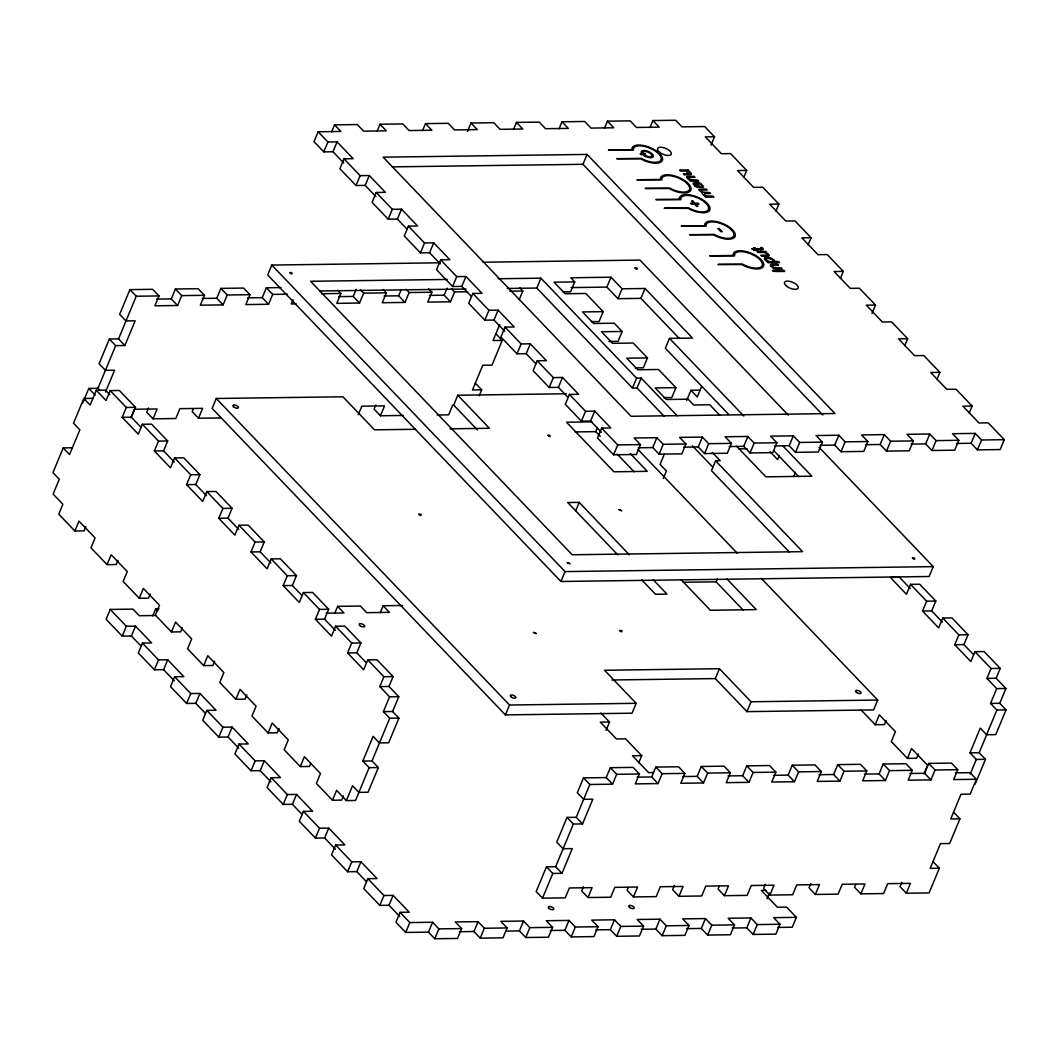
<?xml version="1.0" encoding="UTF-8"?>
<svg xmlns="http://www.w3.org/2000/svg" width="1059" height="1059" viewBox="0 0 1059 1059"><rect width="100%" height="100%" fill="white"/><g stroke="black" fill="none" stroke-linecap="round" stroke-linejoin="round"><path stroke-width="1.5" d="M72.422 447.785L63.236 447.917L52.95 472.618L59.278 479.224L53.109 494.05L62.878 504.269L58.761 514.158L74.871 530.983L84.058 530.863L85.819 526.627M92.993 398.369L83.807 398.488L73.521 423.203L79.849 429.808L69.563 454.523L63.236 447.917M82.615 403.267L88.784 388.441L97.971 388.322L100.089 390.519M177.608 305.495L171.28 298.89L175.397 289.001L181.724 295.607L177.608 305.495L154.866 305.799L158.982 295.924L152.655 289.306L129.926 289.623L119.641 314.324L125.955 320.93L135.155 320.811L124.869 345.512L118.542 338.906L109.355 339.026L99.069 363.74L105.384 370.346L114.584 370.226L105.503 392.015M109.832 394.689L105.49 390.149L96.303 390.281L90.134 405.107L83.807 398.488M97.971 388.322L115.669 345.644L109.355 339.026M118.542 338.906L136.24 296.229L129.926 289.623M141.032 427.307L131.369 417.206L135.486 407.331L119.376 390.493L110.189 390.625L106.072 400.501L96.303 390.281M74.871 530.983L78.975 521.107L95.085 537.932L90.968 547.821L107.065 564.646L116.265 564.526L118.026 560.29M174.298 462.081L163.576 450.856L167.679 440.981L151.583 424.156L142.396 424.275L138.279 434.15L122.182 417.325L126.286 407.45L110.189 390.625M130.892 417.736L134.414 409.264L157.156 408.959L153.039 418.834L175.781 418.53L179.898 408.655L202.626 408.337L198.523 418.226L221.265 417.921M148.472 407.993L146.711 412.229L153.039 418.834M175.397 289.001L198.139 288.697L204.453 295.302L200.35 305.191L223.092 304.886L227.208 294.998L220.881 288.392L216.764 298.267L223.092 304.886M107.065 564.646L111.182 554.757L127.279 571.582L123.162 581.47L139.272 598.295L148.459 598.176L150.219 593.94M206.505 495.731L195.769 484.519L199.886 474.644L183.776 457.806L174.589 457.938L170.473 467.813L154.376 450.988L158.493 441.113L142.396 424.275M193.373 408.787L192.195 411.62L198.523 418.226M155.541 615.504L139.285 615.729L132.971 609.124L110.229 609.428L106.125 619.316L122.222 636.141L131.409 636.009L141.072 646.109M220.881 288.392L243.61 288.074L249.937 294.693L245.82 304.568L268.562 304.264L272.679 294.389L266.365 287.77L262.248 297.658L268.562 304.264M331.613 131.912L334.551 124.856L340.879 131.462L318.137 131.779L314.02 141.654L323.802 151.874L332.989 151.755L343.725 162.967M415.565 429.279L374.529 429.835L342.917 396.781L216.261 398.488L212.144 408.377L505.408 714.904L632.064 713.197L636.181 703.308L604.557 670.268L719.445 668.706L751.056 701.76L877.712 700.052L873.596 709.927L746.939 711.635L715.328 678.594L611.93 679.984M440.2 262.791L271.792 265.068L267.675 274.956L560.939 581.484L929.14 576.506L933.257 566.631L819.136 447.348M122.222 636.141L126.325 626.253L110.229 609.428M323.802 151.874L327.919 141.999L318.137 131.779M139.272 598.295L143.375 588.42L159.485 605.245L155.369 615.133L171.465 631.958L180.665 631.839L182.426 627.603M238.712 529.394L227.976 518.169L232.08 508.294L215.983 491.469L206.796 491.588L202.679 501.463L186.583 484.638L190.686 474.763L174.589 457.938M131.409 636.009L135.526 626.134L126.325 626.253M332.989 151.755L337.106 141.866L327.919 141.999M152.774 615.875L155.713 608.819L158.969 608.766M135.526 626.134L151.622 642.959L142.435 643.078L138.319 652.966L154.415 669.791L163.615 669.672L174.351 680.897M337.106 141.866L353.203 158.704L344.016 158.824L339.899 168.712L356.009 185.537L365.196 185.418L375.932 196.63M293.065 299.723L291.304 303.959L296.176 303.893M377.097 131.303L380.035 124.247L402.777 123.929L409.105 130.548L431.834 130.244L425.506 123.625L422.567 130.681M154.415 669.791L158.532 659.916L142.435 643.078M356.009 185.537L360.113 175.648L344.016 158.824M171.465 631.958L175.582 622.07L191.692 638.908L187.575 648.783L203.672 665.621L212.859 665.489L214.633 661.253M270.905 563.057L260.17 551.832L264.287 541.956L248.19 525.132L238.99 525.251L234.886 535.126L218.776 518.301L222.893 508.426L206.796 491.588M163.615 669.672L167.719 659.783L158.532 659.916M365.196 185.418L369.313 175.529L360.113 175.648M167.719 659.783L183.829 676.622L174.629 676.741L170.525 686.629L186.622 703.454L195.809 703.335L205.472 713.435M369.313 175.529L385.41 192.354L376.223 192.486L372.106 202.362L388.203 219.187L397.39 219.067L407.053 229.168M337.742 290.153L340.905 293.462L336.788 303.351L359.531 303.033L363.647 293.158L360.484 289.848M359.531 303.033L353.203 296.427L356.142 289.372M186.622 703.454L190.739 693.566L174.629 676.741M388.203 219.187L392.32 209.311L376.223 192.486M203.672 665.621L207.789 655.733L223.886 672.571L219.769 682.446L235.866 699.271L245.066 699.152L246.826 694.916M302.04 595.582L292.377 585.495L296.48 575.606L280.383 558.795L271.197 558.914L267.093 568.789L250.983 551.964L255.1 542.089L238.99 525.251M195.809 703.335L199.926 693.446L190.739 693.566M397.39 219.067L401.507 209.179L392.32 209.311M199.926 693.446L216.036 710.271L206.836 710.404L202.719 720.279L218.829 737.117L228.016 736.985L238.752 748.21M401.507 209.179L417.603 226.017L408.417 226.136L404.3 236.025L420.41 252.849L429.597 252.73L440.332 263.943M383.212 289.544L386.376 292.853L382.259 302.728L405.001 302.424L409.118 292.536L405.954 289.239M405.001 302.424L398.674 295.818L401.03 290.166M467.469 131.488L470.99 123.016L493.732 122.712L500.06 129.317L522.789 129.013L516.474 122.394L513.536 129.463M218.829 737.117L222.946 727.229L206.836 710.404M420.41 252.849L424.513 242.961L408.417 226.136M235.866 699.271L239.983 689.383L256.093 706.221L251.976 716.096L268.073 732.934L277.259 732.802L279.033 728.566M335.306 630.37L324.57 619.144L328.687 609.269L312.59 592.444L303.39 592.563L299.287 602.439L283.177 585.614L287.293 575.739L271.197 558.914M358.286 414.665L361.807 406.193L384.549 405.888L380.433 415.763L403.175 415.459M228.016 736.985L232.133 727.109L222.946 727.229M429.597 252.73L433.713 242.842L424.513 242.961M375.879 404.922L374.118 409.158L380.433 415.763M232.133 727.109L248.23 743.934L239.03 744.053L234.926 753.942L251.023 770.767L260.21 770.648L270.945 781.86M433.713 242.842L449.81 259.667L440.623 259.799L436.507 269.674L452.603 286.512L461.803 286.38L471.467 296.48M428.696 288.922L431.86 292.231L427.743 302.119L450.485 301.815L454.589 291.927L451.438 288.617M450.485 301.815L444.158 295.196L447.097 288.141M251.023 770.767L255.14 760.891L239.03 744.053M452.603 286.512L456.72 276.624L440.623 259.799M268.073 732.934L272.189 723.045L288.286 739.884L284.169 749.759L300.279 766.597L309.466 766.464L310.644 763.645M366.44 662.908L356.777 652.807L360.894 642.932L344.784 626.107L335.597 626.226L331.493 636.102L315.383 619.277L319.5 609.402L303.39 592.563M260.21 770.648L264.326 760.759L255.14 760.891M461.803 286.38L465.907 276.505L456.72 276.624M334.697 613.413L337.636 606.357L360.364 606.052L366.692 612.658L389.434 612.34L383.12 605.748L380.181 612.804M264.326 760.759L280.436 777.597L271.236 777.716L267.12 787.592L283.23 804.43L292.416 804.297L302.08 814.397M465.907 276.505L482.017 293.33L472.817 293.449L468.713 303.337L484.81 320.162L493.997 320.043L504.733 331.255M559.006 128.841L561.945 121.785L584.687 121.481L591.015 128.086L613.757 127.782L607.429 121.163L604.49 128.232M283.23 804.43L287.346 794.541L271.236 777.716M484.81 320.162L488.927 310.287L472.817 293.449M300.279 766.597L304.396 756.708L320.493 773.533L316.376 783.422L332.473 800.247L341.673 800.127L343.434 795.891M369.141 767.656L355.559 800.458L346.372 800.591L352.541 785.765L358.855 792.37L368.055 792.238L378.328 767.537L369.141 767.656L362.827 761.064L373.112 736.349L379.426 742.955L388.627 742.822L398.912 718.121L392.585 711.516L398.753 696.69L388.984 686.47L393.088 676.595L376.991 659.757L367.804 659.889L363.687 669.765L347.59 652.926L351.694 643.051L335.597 626.226M452.762 404.962L448.645 414.85L437.288 414.996M566.353 393.763L457.792 395.232L453.676 405.107L477.397 429.901M292.416 804.297L296.533 794.422L287.346 794.541M493.997 320.043L498.114 310.155L488.927 310.287M499.716 324.557L493.057 340.535L502.244 340.416L491.958 365.13L482.772 365.249L472.486 389.95L481.686 389.831L479.211 395.762M296.533 794.422L312.63 811.247L303.443 811.379L299.326 821.255L315.423 838.093L324.623 837.96L335.359 849.186M498.114 310.155L514.211 326.979L505.024 327.112L500.907 336.987L517.004 353.825L526.204 353.693L535.867 363.793M519.188 299.723L522.815 291L519.651 287.704M822.856 415.049L582.966 164.304L587.083 154.415L383.159 157.169L631.058 416.28L834.969 413.526L587.083 154.415M664.139 416.293L637.041 387.965L632.448 388.031L536.807 288.061L540.911 278.173L498.14 278.755M315.423 838.093L319.54 828.204L303.443 811.379M517.004 353.825L521.121 343.937L505.024 327.112M332.473 800.247L336.59 790.371L346.372 800.591M398.753 696.69L389.566 696.809L379.797 686.589L383.901 676.714L367.804 659.889M324.623 837.96L328.74 828.085L319.54 828.204M526.204 353.693L530.307 343.818L521.121 343.937M398.912 718.121L389.712 718.24L383.398 711.635L389.566 696.809M328.74 828.085L344.837 844.91L335.65 845.029L331.533 854.917L347.63 871.742L356.817 871.623L366.48 881.71M530.307 343.818L546.418 360.642L537.217 360.775L533.114 370.65L549.211 387.475L558.397 387.356L568.061 397.456M378.328 767.537L372.013 760.931L389.712 718.24M728.605 414.347L665.37 348.252L669.487 338.364L692.467 338.059L645.037 288.485L622.057 288.789L610.99 277.22L570.788 277.762L574.733 281.906L570.616 291.781L562.964 291.887M649.974 127.61L652.913 120.554L675.642 120.249L681.97 126.855L704.712 126.55L714.494 136.77L710.96 145.242M347.63 871.742L351.747 861.854L335.65 845.029M549.211 387.475L553.327 377.6L537.217 360.775M356.817 871.623L360.934 861.735L351.747 861.854M558.397 387.356L562.514 377.467L553.327 377.6M679.309 338.496L640.92 298.36L617.94 298.678L606.873 287.108L610.99 277.22M574.733 281.906L554.056 282.184L565.122 293.74L585.799 293.462L603.193 311.65L599.076 321.526L591.425 321.632M360.934 861.735L377.03 878.56L367.844 878.692L363.727 888.567L379.824 905.405L389.024 905.273L399.759 916.498M562.514 377.467L578.624 394.305L569.424 394.425L565.307 404.313L581.417 421.138L590.604 421.019L601.34 432.231M617.94 298.678L622.057 288.789M379.824 905.405L383.94 895.517L367.844 878.692M581.417 421.138L585.534 411.263L569.424 394.425M686.801 172.776L687.979 169.943L679.666 170.062L680.619 171.055L686.656 171.108A2.37 1.033 22.6 0 1 688.085 171.598A2.978 1.297 22.6 0 1 689.581 172.749L689.647 172.842A1.946 0.847 22.6 0 1 689.435 173.676M603.193 311.65L582.516 311.928L593.583 323.485L614.26 323.207L622.163 331.467L618.046 341.355L608.859 341.475M640.92 298.36L645.037 288.485M389.024 905.273L393.141 895.398L383.94 895.517M590.604 421.019L594.721 411.13L585.534 411.263M694.863 185.219C695.856 177.568 698.596 189.151 701.786 186.437A3.084 1.337 22.6 0 0 701.76 185.55L700.873 184.597A2.687 1.165 22.6 0 0 699.549 183.829L697.299 182.413L698.781 182.744A4.223 1.84 22.6 0 1 700.833 183.657L703.467 186.45A4.448 1.933 22.6 0 1 703.123 187.456L697.55 187.364A4.739 2.065 22.6 0 1 696.173 186.781A4.501 1.959 22.6 0 1 695.366 186.305L693.354 184.345A4.421 1.933 22.6 0 1 693.168 183.406A4.66 2.025 22.6 0 1 693.367 183.022L695.975 182.4M694.625 186.225L695.803 183.406L699.139 186.887M600.241 436.374L595.727 431.648L597.488 427.412M393.141 895.398L409.237 912.223L400.05 912.342L395.934 922.23L405.703 932.449L428.445 932.145L434.772 938.751L457.514 938.446L461.631 928.558L455.304 921.952L478.033 921.648L484.36 928.253L507.102 927.949L502.999 937.837L480.243 938.142L473.929 931.523L459.302 931.721M594.721 411.13L610.818 427.968L601.631 428.088L597.514 437.976L613.611 454.801L636.353 454.483L640.457 444.608L634.142 438.002L656.884 437.698L663.212 444.29L685.941 443.986L681.824 453.874L659.095 454.179L652.768 447.573L638.153 447.772M575.699 510.862L579.22 502.39L567.73 502.535L617.874 554.942M405.703 932.449L409.82 922.561L400.05 912.342M632.448 388.031L636.565 378.142L540.911 278.173M622.163 331.467L601.486 331.758L612.552 343.315L633.229 343.037L647.459 357.916L643.342 367.791L635.387 367.91M637.041 387.965L641.158 378.089L636.565 378.142M505.408 714.904L509.525 705.016L216.261 398.488M560.939 581.484L565.056 571.595L271.792 265.068M613.611 454.801L617.728 444.912L601.631 428.088M428.445 932.145L432.562 922.257L409.82 922.561M743.749 177.488L746.688 170.433L730.591 153.595L721.404 153.727L705.294 136.889L714.494 136.77M434.772 938.751L438.876 928.875L432.562 922.257M647.459 357.916L626.782 358.194L637.849 369.763L658.526 369.485L675.92 387.66L671.803 397.535L663.847 397.641M652.768 447.573L656.884 437.698M659.095 454.179L663.212 444.29M664.324 454.245L660.088 464.411L666.415 471.017L663.331 478.443M686.709 400.461L690.945 390.294L700.145 390.162M753.545 250.546L754.723 247.727L753.611 247.74L754.564 248.733L751.691 248.772L756.232 250.48L757.344 250.467L756.629 249.712L762.97 249.514A1.787 0.781 22.6 0 0 763.155 248.944L762.864 248.494A6.341 2.767 22.6 0 0 761.792 247.488L760.693 247.647A7.069 3.071 22.6 0 1 761.169 248.084M473.929 931.523L478.033 921.648M701.587 386.522L697.272 396.9L690.945 390.294M775.956 211.138L778.894 204.083L762.798 187.258L753.598 187.377L737.501 170.552L746.688 170.433M760.614 250.308L761.792 247.475M480.243 938.142L484.36 928.253M729.108 446.541L743.736 446.342L750.05 452.948L772.792 452.643L776.896 442.755L754.167 443.072L747.853 436.467L725.097 436.771L731.425 443.377L727.308 453.252L704.566 453.57L698.252 446.964L702.369 437.076L679.626 437.38L685.941 443.986M704.566 453.57L708.683 443.681L702.369 437.076M550.27 930.49L564.884 930.305L571.211 936.911L593.953 936.606L598.07 926.718L575.328 927.022L569.001 920.417L546.259 920.721L552.586 927.34L548.469 937.215L525.727 937.519L519.4 930.914L523.517 921.026L500.788 921.343L507.102 927.949M606.225 777.584L610.341 767.696L616.669 774.301L612.552 784.189L606.225 777.584L583.496 777.888L577.314 792.714L583.641 799.32L592.841 799.201L582.556 823.915L576.228 817.296L567.028 817.429L556.756 842.13L563.07 848.736L572.27 848.616L561.985 873.331L555.657 866.712L546.47 866.844L536.185 891.546L542.512 898.151L565.241 897.847L569.358 887.971L592.1 887.654L587.983 897.542L610.725 897.225L614.829 887.349L637.584 887.045L633.467 896.92L656.209 896.616L660.313 886.74L683.055 886.436L678.951 896.311L701.68 895.993L705.797 886.118L728.539 885.814L724.422 895.689L747.164 895.385L751.268 885.509L774.023 885.205L769.906 895.08L792.648 894.776L796.752 884.9L819.494 884.583L815.377 894.458L838.119 894.153L842.236 884.278L864.965 883.974L860.861 893.849L883.603 893.544L887.707 883.669L910.449 883.365L906.332 893.24L929.087 892.922L939.359 868.221L933.045 861.616M712.297 452.445L720.199 460.705L715.606 460.771L711.489 470.646L789.418 552.096M605.986 730.485L609.521 722.013L600.93 713.038M808.149 244.801L811.088 237.745L794.991 220.907L785.804 221.04L769.694 204.202L778.894 204.083M525.727 937.519L529.844 927.644L523.517 921.026M542.512 898.151L552.785 873.45L546.47 866.844M555.657 866.712L573.356 824.034L567.028 817.429M576.228 817.296L589.81 784.494L583.496 777.888M743.736 446.342L747.853 436.467M750.05 452.948L754.167 443.072M564.884 930.305L569.001 920.417M583.43 886.687L581.669 890.923L587.983 897.542M638.776 762.718L641.714 755.663L625.604 738.838L616.417 738.957L600.321 722.132L609.521 722.013M840.356 278.464L843.295 271.408L827.198 254.57L817.998 254.703L801.901 237.865L811.088 237.745M743.166 610.09L716.136 581.841L717.314 579.008M571.211 936.911L575.328 927.022M610.341 767.696L633.083 767.391L639.411 773.997L635.294 783.885L658.036 783.581L662.14 773.692L655.825 767.087L651.709 776.962L658.036 783.581M779.384 455.37L777.624 459.606L770.105 451.756M820.076 445.309L834.691 445.111L841.005 451.716L863.747 451.412L867.864 441.537L845.122 441.841L838.807 435.236L816.065 435.54L822.38 442.146L818.263 452.034L795.534 452.339L789.207 445.733L793.323 435.845L770.581 436.149L776.896 442.755M795.534 452.339L799.651 442.45L793.323 435.845M793.721 476.431L795.481 472.208M641.224 929.273L655.839 929.074L662.166 935.679L684.908 935.375L689.025 925.487L666.283 925.791L659.956 919.186L637.227 919.49L643.541 926.109L639.437 935.984L616.682 936.288L610.368 929.683L614.472 919.794L591.743 920.112L598.07 926.718M628.318 887.495L627.14 890.315L633.467 896.92M715.328 678.594L719.445 668.706M871.967 313.53L875.502 305.058L859.392 288.233L850.205 288.352L834.108 271.528L843.295 271.408M616.682 936.288L620.799 926.413L614.472 919.794M655.825 767.087L678.567 766.782L684.895 773.388L680.778 783.276L703.507 782.958L707.624 773.083L701.296 766.464L697.193 776.353L703.507 782.958M834.691 445.111L838.807 435.236M841.005 451.716L845.122 441.841M655.839 929.074L659.956 919.186M674.384 885.47L672.624 889.692L678.951 896.311M746.939 711.635L751.056 701.76M904.757 345.777L907.695 338.721L891.599 321.883L882.399 322.015L866.302 305.191L875.502 305.058M662.166 935.679L666.283 925.791M701.296 766.464L724.052 766.16L730.366 772.766L726.249 782.654L748.991 782.349L753.108 772.461L746.78 765.856L742.663 775.744L748.991 782.349M911.031 444.092L925.645 443.893L931.973 450.499L954.702 450.181L958.819 440.306L936.09 440.61L929.762 434.005L907.02 434.309L913.335 440.915L909.231 450.803L886.489 451.108L880.175 444.502L884.291 434.614L861.536 434.931L867.864 441.537M886.489 451.108L890.606 441.219L884.291 434.614M732.193 928.041L746.807 927.843L753.121 934.448L775.863 934.144L779.98 924.255L757.238 924.573L750.91 917.954L728.182 918.259L734.509 924.878L730.392 934.753L707.65 935.071L701.323 928.452L705.44 918.577L682.698 918.881L689.025 925.487M719.273 886.264L718.108 889.083L724.422 895.689M936.963 379.44L939.902 372.371L923.792 355.546L914.605 355.665L898.509 338.84L907.695 338.721M707.65 935.071L711.767 925.182L705.44 918.577M746.78 765.856L769.522 765.551L775.85 772.157L771.733 782.045L794.475 781.727L798.592 771.852L792.264 765.233L788.148 775.122L794.475 781.727M925.645 443.893L929.762 434.005M931.973 450.499L936.09 440.61M746.807 927.843L750.91 917.954M765.339 884.239L763.579 888.461L769.906 895.08M766.994 898.76L769.337 893.121M969.17 413.089L972.109 406.034L955.999 389.209L946.812 389.328L930.702 372.503L939.902 372.371M753.121 934.448L757.238 924.573M792.264 765.233L815.006 764.929L821.334 771.548L817.217 781.423L839.946 781.118L844.063 771.23L837.735 764.624L833.632 774.513L839.946 781.118M942.457 622.163L931.721 610.937L935.825 601.062L919.728 584.237L910.541 584.356L906.425 594.245L890.328 577.407L899.515 577.287L910.25 588.5M972.109 406.034L962.909 406.153L979.019 422.991L988.206 422.859L1004.303 439.684L1000.186 449.572L977.444 449.876L971.129 443.271L975.233 433.396L952.504 433.7L958.819 440.306M977.444 449.876L981.561 440.001L975.233 433.396M886.171 720.372L884.411 724.608L875.211 724.727L879.327 714.838L895.437 731.676L891.321 741.552L907.417 758.39L916.604 758.257L918.378 754.021M973.578 654.7L963.928 644.6L968.032 634.725L951.935 617.9L942.735 618.019L938.631 627.894L922.535 611.069L926.638 601.194L910.541 584.356M765.922 890.354L761.328 890.42L777.425 907.245L786.625 907.126L796.394 917.346L792.278 927.221L777.663 927.419M810.81 883.616L809.05 887.852L815.377 894.458M837.735 764.624L860.477 764.32L866.805 770.926L862.688 780.814L885.43 780.509L889.547 770.621L883.219 764.016L879.102 773.891L885.43 780.509M907.417 758.39L911.534 748.501L927.631 765.339L924.11 773.811M975.193 784.031L985.479 759.329L976.292 759.462L969.965 752.856L980.25 728.142L986.578 734.747L995.764 734.628L1006.05 709.914L999.736 703.308L1005.904 688.482L996.122 678.263L1000.239 668.388L984.129 651.563L974.942 651.682L970.838 661.557L954.728 644.732L958.845 634.857L942.735 618.019M855.712 884.424L854.534 887.243L860.861 893.849M883.219 764.016L905.961 763.698L912.276 770.317L908.172 780.192L930.914 779.887L935.031 770.012L928.703 763.393L924.586 773.282L930.914 779.887M901.778 882.399L900.018 886.621L906.332 893.24M1005.904 688.482L996.718 688.602L986.935 678.382L991.052 668.507L974.942 651.682M928.703 763.393L951.432 763.089L957.76 769.694L953.643 779.583L976.385 779.278L970.216 794.104L961.029 794.224L950.744 818.938L959.931 818.819L949.645 843.52L940.458 843.639L930.173 868.354L939.359 868.221M1006.05 709.914L996.863 710.033L990.536 703.428L996.718 688.602M970.243 773.983L976.292 759.462M986.578 734.747L996.863 710.033M985.479 759.329L979.165 752.724L987.028 733.834M689.316 173.702L688.602 173.769A24.939 10.855 22.6 0 1 687.887 173.782L683.293 173.848L684.246 174.841L689.356 174.775A17.884 7.784 22.6 0 0 689.952 174.748L690.402 174.722A3.561 1.549 22.6 0 0 691.355 174.378A2.25 0.98 22.6 0 0 691.461 174.166L691.461 173.901A4.315 1.88 22.6 0 0 690.455 172.432L690.137 172.154A3.693 1.602 22.6 0 0 688.999 171.439L687.595 170.856L688.84 170.843L687.979 169.943M688.946 177.488L695.022 177.316L694.069 176.323L687.688 176.456A3.548 1.549 22.6 0 0 686.947 176.787M772.554 265.266L778.63 265.094L777.69 264.101L771.296 264.247A3.548 1.549 22.6 0 0 770.555 264.565A2.33 1.019 22.6 0 0 770.436 264.856L770.436 265.041A4.302 1.88 22.6 0 0 771.177 266.233M334.551 124.856L357.293 124.552L363.621 131.157L386.35 130.853L380.035 124.247M425.506 123.625L448.248 123.321L454.576 129.926L477.318 129.622L470.99 123.016M516.474 122.394L539.216 122.089L545.544 128.695L568.273 128.391L561.945 121.785M607.429 121.163L630.171 120.858L636.499 127.477L659.227 127.159L652.913 120.554M392.201 166.872L582.966 164.304M483.129 262.222L639.98 260.09L788.333 415.154M447.136 279.444L310.578 281.284L572.231 554.77L802.563 551.66L715.606 460.771M266.365 287.77L280.979 287.571M319.633 290.987L466.053 289.014M507.182 288.458L536.807 288.061M571.079 287.598L606.873 287.108M136.24 296.229L158.982 295.924M181.724 295.607L204.453 295.302M227.208 294.998L249.937 294.693M272.679 294.389L287.293 294.19M321.406 293.727L340.905 293.462M363.647 293.158L386.376 292.853M409.118 292.536L431.86 292.231M454.589 291.927L467.588 291.755M509.816 291.185L522.815 291M156.666 299.088L171.28 298.89M202.15 298.466L216.764 298.267M247.621 297.857L262.248 297.658M338.589 296.626L353.203 296.427M384.06 296.017L398.674 295.818M429.544 295.395L444.158 295.196M115.669 345.644L124.869 345.512M675.92 387.66L655.243 387.938L666.31 399.508L688.138 399.203L693.671 404.988L709.755 404.776L719.71 415.181M126.286 407.45L135.486 407.331M122.182 417.325L131.369 417.206M591.902 421.866L566.525 422.21L613.955 471.784L647.261 471.334L630.33 453.636M450.022 428.816L489.417 428.273L457.792 395.232M575.103 431.926L595.727 431.648M158.493 441.113L167.679 440.981M154.376 450.988L163.576 450.856M617.728 444.912L640.457 444.608M708.683 443.681L731.425 443.377M799.651 442.45L822.38 442.146M890.606 441.219L913.335 440.915M981.561 440.001L1004.303 439.684M683.637 447.163L698.252 446.964M774.592 445.932L789.207 445.733M865.547 444.701L880.175 444.502M956.502 443.469L971.129 443.271M738.851 448.857L747.058 448.751M190.686 474.763L199.886 474.644M186.583 484.638L195.769 484.519M222.893 508.426L232.08 508.294M218.776 518.301L227.976 518.169M255.1 542.089L264.287 541.956M250.983 551.964L260.17 551.832M565.056 571.595L933.257 566.631M287.293 575.739L296.48 575.606M283.177 585.614L292.377 585.495M683.32 582.278L716.136 581.841M383.12 605.748L402.605 605.483M319.5 609.402L328.687 609.269M926.638 601.194L935.825 601.062M326.079 613.201L343.95 612.962L337.636 606.357M315.383 619.277L324.57 619.144M922.535 611.069L931.721 610.937M351.694 643.051L360.894 642.932M958.845 634.857L968.032 634.725M347.59 652.926L356.777 652.807M954.728 644.732L963.928 644.6M383.901 676.714L393.088 676.595M991.052 668.507L1000.239 668.388M379.797 686.589L388.984 686.47M986.935 678.382L996.122 678.263M509.525 705.016L636.181 703.308M383.398 711.635L392.585 711.516M990.536 703.428L999.736 703.308M641.714 755.663L632.514 755.782L648.624 772.62L653.218 772.554M362.827 761.064L372.013 760.931M969.965 752.856L979.165 752.724M616.669 774.301L639.411 773.997M662.14 773.692L684.895 773.388M707.624 773.083L730.366 772.766M753.108 772.461L775.85 772.157M798.592 771.852L821.334 771.548M844.063 771.23L866.805 770.926M889.547 770.621L912.276 770.317M935.031 770.012L957.76 769.694M637.094 777.16L651.709 776.962M682.565 776.551L697.193 776.353M728.049 775.929L742.663 775.744M773.533 775.32L788.148 775.122M819.017 774.711L833.632 774.513M864.488 774.089L879.102 773.891M909.972 773.48L924.586 773.282M955.443 772.858L970.07 772.66L976.385 779.278M589.81 784.494L612.552 784.189M573.356 824.034L582.556 823.915M552.785 873.45L561.985 873.331M796.394 917.346L773.652 917.65L779.98 924.255M438.876 928.875L461.631 928.558M529.844 927.644L552.586 927.34M620.799 926.413L643.541 926.109M711.767 925.182L734.509 924.878M506.414 931.086L519.4 930.914M595.754 929.881L610.368 929.683M686.709 928.65L701.323 928.452M771.164 266.233L772.143 267.067A3.587 1.562 22.6 0 0 773.348 267.728L774.261 268.086L773.096 268.099L773.944 268.999L782.257 268.88L781.304 267.887L773.983 267.397A2.846 1.231 22.6 0 1 772.938 266.736A3.296 1.43 22.6 0 1 772.607 266.418A2.065 0.9 22.6 0 1 772.488 265.227M754.723 247.727L755.676 248.719L760.547 248.653A8.498 3.706 22.6 0 0 760.931 248.64L761.315 248.269M782.548 445.601L811.829 476.206L765.882 476.828L736.601 446.21M669.487 338.364L743.789 416.028M773.93 450.763L798.711 476.669M641.158 378.089L677.297 415.856M692.374 445.799L712.707 467.045M638.074 449.572L737.355 553.341M761.315 578.386L877.712 700.052M617.172 454.073L634.116 471.771M861.258 710.139L875.211 724.727M495.93 333.81L502.244 340.416M953.603 812.2L959.931 818.819M727.017 579.021L756.298 609.627L710.351 610.249L681.056 579.63M475.359 383.212L481.686 389.831M579.22 502.39L629.364 554.797M653.284 579.803L666.958 594.099L655.481 594.258L641.807 579.961M88.784 388.441L95.111 395.047M155.713 608.819L157.817 611.017M686.947 176.787A2.33 1.019 22.6 0 0 686.828 177.065L686.828 177.25A4.302 1.88 22.6 0 0 687.556 178.442L688.535 179.275A3.587 1.562 22.6 0 0 689.74 179.951L690.653 180.295L689.475 180.308L690.336 181.208L698.649 181.102L697.696 180.096L690.375 179.606A2.846 1.231 22.6 0 1 689.33 178.945A3.296 1.43 22.6 0 1 688.999 178.64A2.065 0.9 22.6 0 1 688.88 177.435M701.018 191.163A1.787 0.781 22.6 0 1 700.886 190.117L707.16 189.998L706.207 189.005L699.086 189.376A2.502 1.085 22.6 0 0 698.9 189.587A2.661 1.152 22.6 0 0 698.887 190.011L702.646 192.831A2.674 1.165 22.6 0 0 702.289 193.625L702.62 194.168A4.911 2.131 22.6 0 0 703.044 194.631A3.64 1.589 22.6 0 0 704.089 195.425A3.879 1.694 22.6 0 0 705.996 196.272L704.764 196.286L705.612 197.186L713.925 197.067L712.972 196.074L707.028 196.021A2.74 1.191 22.6 0 1 706.644 195.941A2.264 0.98 22.6 0 1 705.413 195.478A2.7 1.178 22.6 0 1 704.354 194.684L704.606 193.651L710.536 193.532L709.583 192.539L702.329 192.103A2.462 1.072 22.6 0 1 701.495 191.613L701.31 191.467A3.071 1.337 22.6 0 1 700.979 191.163M699.139 186.9A3.203 1.403 22.6 0 1 695.829 185.735A3.203 1.403 22.6 0 1 694.678 183.816A3.548 1.536 22.6 0 1 695.829 183.432M772.977 261.149A5.083 2.211 22.6 0 1 768.516 261.216A2.806 1.218 22.6 0 1 765.948 258.886M770.859 258.873A2.793 1.218 22.6 0 1 773.176 261.242M766.253 259.018A5.163 2.25 22.6 0 1 770.859 258.978M768.993 255.418L768.98 255.576A2.25 0.98 22.6 0 1 768.86 255.788A3.561 1.549 22.6 0 1 767.907 256.132L767.471 256.172A17.884 7.784 22.6 0 1 766.875 256.185L761.765 256.252L760.812 255.259L765.405 255.193A24.939 10.855 22.6 0 0 766.12 255.179L766.941 255.087A1.946 0.847 22.6 0 0 767.166 254.266L767.1 254.16A2.978 1.297 22.6 0 0 765.604 253.008A2.37 1.033 22.6 0 0 764.174 252.505L758.138 252.466L757.185 251.473L765.498 251.367L766.345 252.254L765.114 252.28L766.517 252.849A3.693 1.602 22.6 0 1 767.656 253.564L767.974 253.842A4.315 1.88 22.6 0 1 768.993 255.325L768.993 255.418M289.795 272.666C292.363 276.121 293.29 271.435 289.795 272.666M418.834 514.237C421.257 517.666 422.607 513.099 418.834 514.237M533.484 632.488L536.238 633.573L533.537 632.369M547.913 435.328C550.521 438.797 551.329 434.071 547.913 435.328M567.253 562.673L570.007 563.759L567.306 562.554M619.052 509.683L621.818 510.769L619.065 509.631M635.016 268.006C637.65 271.461 638.511 266.762 635.016 268.006M619.74 630.568C622.017 633.984 623.592 629.47 619.74 630.568M912.474 558.014C914.791 561.442 916.234 556.849 912.474 558.014M764.863 257.946L764.73 258.039A4.104 1.787 22.6 0 0 764.889 259.64A5.03 2.184 22.6 0 0 765.353 260.157L765.975 260.673A2.992 1.297 22.6 0 0 766.478 260.991A4.13 1.8 22.6 0 0 768.132 261.705L766.994 261.732L767.907 262.672L779.384 262.513L778.444 261.52L774.328 261.573A3.773 1.641 22.6 0 0 774.447 260.911A3.429 1.496 22.6 0 0 773.997 260.117A4.421 1.919 22.6 0 0 772.368 258.833L772.09 258.674A4.315 1.88 22.6 0 0 770.277 257.919L769.628 257.747A6.698 2.912 22.6 0 0 767.682 257.456A7.519 3.27 22.6 0 0 765.141 257.761L764.863 257.946M631.998 149.703L608.475 150.021L633.388 150.113A14.866 6.473 22.6 0 1 648.624 147.678A14.866 6.473 22.6 0 1 660.737 160.333A14.866 6.473 22.6 0 1 641.291 158.373L616.775 158.704L640.695 158.797A16.348 7.122 22.6 0 0 662.074 160.955A16.348 7.122 22.6 0 0 648.757 147.029A16.348 7.122 22.6 0 0 631.998 149.703M642.76 152.734L641.291 152.761A6.526 2.846 22.6 0 1 647.618 151.185A6.526 2.846 22.6 0 1 653.125 156.931A6.526 2.846 22.6 0 1 643.991 155.58L645.474 155.554A4.832 2.105 22.6 0 0 651.669 156.11A4.832 2.105 22.6 0 0 647.764 152.033A4.832 2.105 22.6 0 0 642.76 152.734M644.746 153.661L640.152 153.727L641.052 154.667L645.646 154.601L644.746 153.661M660.459 179.448L636.936 179.765L661.849 179.858A14.866 6.473 22.6 0 1 677.072 177.422A14.866 6.473 22.6 0 1 689.184 190.077A14.866 6.473 22.6 0 1 669.751 188.118L645.235 188.449L669.156 188.542A16.348 7.122 22.6 0 0 690.534 190.699A16.348 7.122 22.6 0 0 677.204 176.774A16.348 7.122 22.6 0 0 660.459 179.448M679.428 199.277L655.905 199.595L680.818 199.688A14.866 6.473 22.6 0 1 696.054 197.252A14.866 6.473 22.6 0 1 708.153 209.907A14.866 6.473 22.6 0 1 688.721 207.948L664.205 208.279L688.125 208.371A16.348 7.122 22.6 0 0 709.504 210.529A16.348 7.122 22.6 0 0 696.187 196.603A16.348 7.122 22.6 0 0 679.428 199.277M692.745 200.958L691.501 200.972L693.645 203.209L690.534 203.262L691.434 204.202L694.545 204.162L696.69 206.399L697.934 206.386L695.789 204.149L698.914 204.096L698 203.156L694.889 203.196L692.745 200.958M704.725 225.726L681.202 226.044L706.115 226.123A14.866 6.473 22.6 0 1 721.338 223.687A14.866 6.473 22.6 0 1 733.45 236.342A14.866 6.473 22.6 0 1 714.018 234.383L689.502 234.714L713.422 234.807A16.348 7.122 22.6 0 0 734.8 236.964A16.348 7.122 22.6 0 0 721.47 223.052A16.348 7.122 22.6 0 0 704.725 225.726M719.167 228.545L717.856 228.559L720.861 231.696L722.172 231.683L719.167 228.545M733.185 255.471L709.662 255.788L734.575 255.868A14.866 6.473 22.6 0 1 749.798 253.432A14.866 6.473 22.6 0 1 761.911 266.087A14.866 6.473 22.6 0 1 742.478 264.128L717.962 264.459L741.869 264.551A16.348 7.122 22.6 0 0 763.261 266.709A16.348 7.122 22.6 0 0 749.931 252.783A16.348 7.122 22.6 0 0 733.185 255.471M773.904 270.561L772.315 270.575L774.857 271.554L773.904 270.561M783.726 270.429L775.426 270.535L776.379 271.528L784.679 271.422L783.726 270.429M511.298 697.06A2.978 1.297 22.6 0 0 515.852 697.749A2.978 1.297 22.6 0 0 512.172 694.995A2.978 1.297 22.6 0 0 511.298 697.06M233.84 407.053A2.978 1.297 22.6 0 0 238.394 407.741A2.978 1.297 22.6 0 0 234.714 404.988A2.978 1.297 22.6 0 0 233.84 407.053M856.506 692.401A2.978 1.297 22.6 0 0 861.06 693.089A2.978 1.297 22.6 0 0 857.393 690.336A2.978 1.297 22.6 0 0 856.506 692.401M659.929 152.509A7.426 3.23 22.6 0 0 671.3 154.23A7.426 3.23 22.6 0 0 662.113 147.347A7.426 3.23 22.6 0 0 659.929 152.509M786.837 286.367A7.426 3.23 22.6 0 0 798.208 288.088A7.426 3.23 22.6 0 0 789.021 281.217A7.426 3.23 22.6 0 0 786.837 286.367M360.1 625.737A2.978 1.297 22.6 0 0 364.653 626.425A2.978 1.297 22.6 0 0 360.973 623.672A2.978 1.297 22.6 0 0 360.1 625.737M549.237 908.556A2.978 1.297 22.6 0 0 553.791 909.257A2.978 1.297 22.6 0 0 550.111 906.504A2.978 1.297 22.6 0 0 549.237 908.556M629.655 907.47A2.978 1.297 22.6 0 0 634.209 908.159A2.978 1.297 22.6 0 0 630.529 905.419A2.978 1.297 22.6 0 0 629.655 907.47"/></g></svg>
